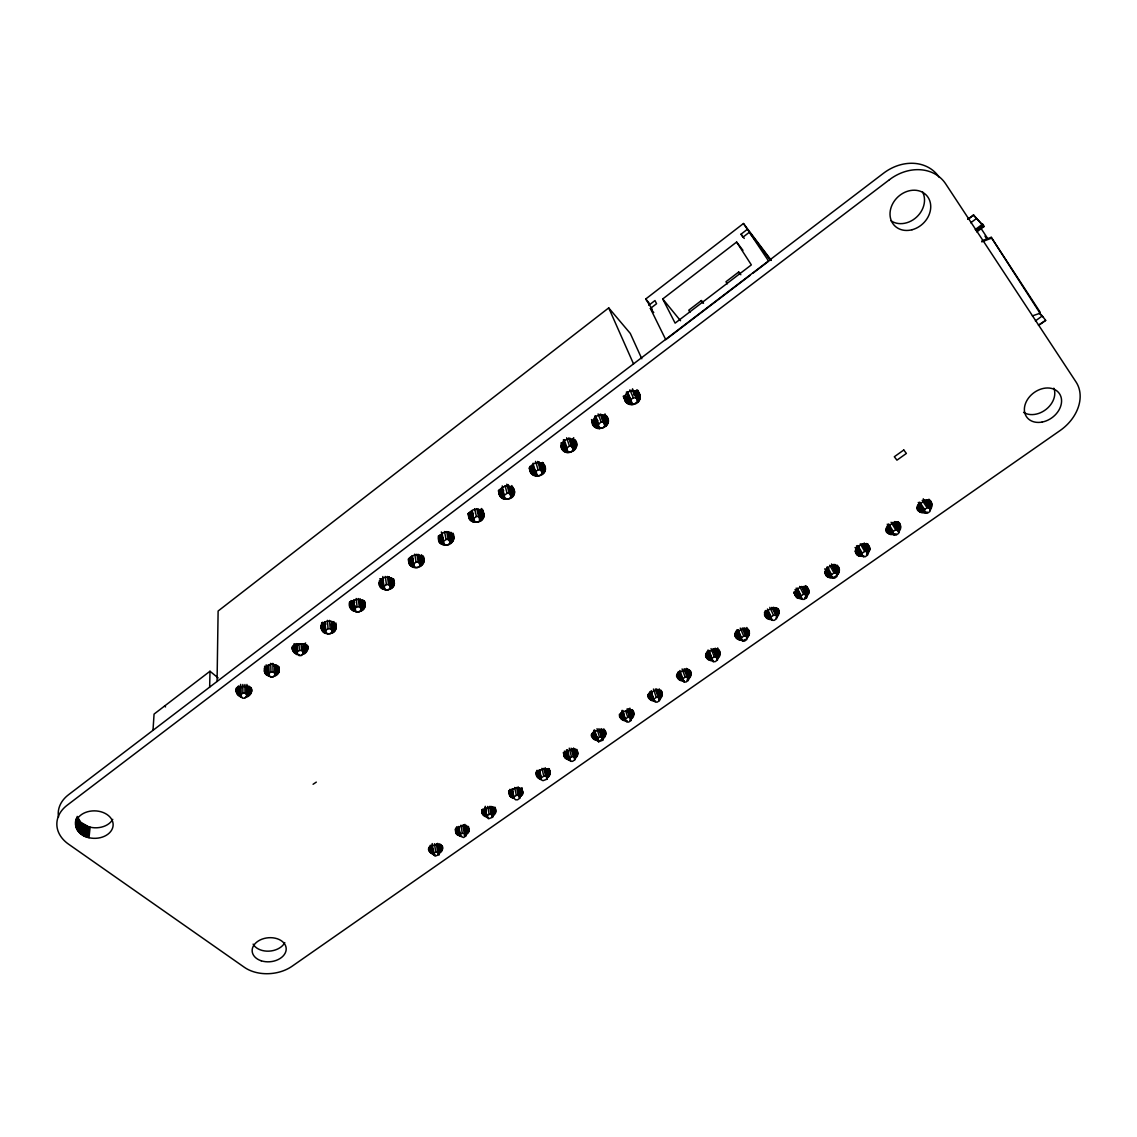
<?xml version="1.0" encoding="UTF-8"?>
<svg xmlns="http://www.w3.org/2000/svg" width="1137" height="1137" viewBox="0 0 1137 1137"><rect width="100%" height="100%" fill="white"/><g stroke="black" fill="none" stroke-linecap="round" stroke-linejoin="round"><path stroke-width="1.5" d="M464.237 835.581L468.771 831.815L468.458 826.457M483.978 515.999C484.604 506.96 469.538 507.159 468.7 515.53C468.117 524.527 483.097 524.313 483.978 515.999L482.458 509.362M217.068 681.475L218.119 611.024L608.721 307.9L630.282 333.425L641.794 358.738M492.207 816.409C508.012 799.752 466.397 809.516 488.341 817.304M209.663 687.118L209.99 671.256L218.133 677.922M75.696 824.794L76.122 821.568A18.718 13.743 0.8 0 1 98.862 811.278A18.718 13.743 0.8 0 1 112.478 828.347A18.718 13.743 0.8 0 1 88.999 837.713C80.272 836.306 72.754 827.58 76.335 818.455M514.521 492.918C515.274 483.751 500.053 483.964 499.2 492.406C498.489 501.545 513.626 501.332 514.521 492.918L512.958 487.176M519.197 797.52L522.579 794.166L521.954 787.827M545.39 469.595C546.3 460.272 530.922 460.499 530.055 469.027C529.202 478.307 544.481 478.08 545.39 469.595L543.301 462.802M240.632 696.498L240.689 694.835L242.877 693.172L244.995 693.2L247.042 694.892L246.985 696.555L244.796 698.203L242.678 698.189L240.632 696.498L240.589 686.037M546.471 778.461C562.133 761.364 520.618 770.914 543.031 780.664L547.096 779.158L545.12 768.285M576.445 443.331C573.418 434.078 557.372 440.545 561.976 449.286C567.32 457.728 581.604 448.404 575.294 440.005M268.758 673.601L268.673 675.293L270.72 676.998L272.837 677.027L275.04 675.364L275.126 673.672L273.079 671.953L270.961 671.924L268.758 673.601L268.517 664.989L268.73 675.989C276.12 679.926 284.421 668.03 275.04 664.96C267.621 660.995 259.307 672.948 268.73 675.989M572.593 748.828L575.137 758.521C587.687 741.04 549.143 753.262 570.078 760.099M303.025 643.727L303.408 653.931L301.177 655.623L299.059 655.594L297.027 653.846L296.686 643.627M591.737 420.903C592.334 434.704 614.605 427.526 606.788 416.156M600.549 740.244C621.513 721.824 573.19 732.868 599.227 740.542M152.998 730.324L154.064 714.093L209.99 671.256M640.159 397.993C641.51 388.243 625.663 388.484 624.725 397.282C623.446 407.003 639.193 406.733 640.159 397.993L636.677 389.977L633.579 394.866M331.507 622.152L332.075 632.286L329.829 633.977L327.698 633.949L325.679 632.172L325.154 622.038M629.912 720.091C646.981 700.804 602.255 714.747 627.311 720.901M354.801 608.494L357.075 606.774L359.221 606.817L361.211 608.622L361.069 610.384L358.795 612.104L356.648 612.061L354.659 610.271L353.934 600.222M656.774 691.722L659.46 699.553C672.578 679.784 631.731 696.299 655.665 701.06M389.181 576.672L390.375 588.255L388.072 589.989L385.926 589.947L383.951 588.113L382.814 576.53M686.961 680.182C704.599 660.554 659.289 674.483 684.332 681.006M413.57 565.714L413.754 563.895L416.085 562.133L418.231 562.19L420.193 564.066L419.994 565.871L417.677 567.633L415.531 567.576L413.57 565.714L412.006 556.05M88.999 837.713L90.121 827.182A18.576 13.701 0.9 0 0 112.748 819.336M87.62 837.358L88.743 826.826L80.727 822.307L77.217 816.423L75.994 826.94M717.12 659.233C730.807 639.093 689.335 655.651 713.283 660.753M84.977 836.406L86.142 825.874M86.27 836.917L87.421 826.386M82.575 835.169L83.754 824.638M83.74 835.823L84.905 825.291M452.881 533.082C456.079 538.625 451.702 545.618 445.434 545.12L443.515 543.06L442.179 533.31M80.457 833.663L81.651 823.131M81.48 834.444L82.66 823.913M453.777 537.531C447.353 520.718 427.029 545.732 447.608 545.021L449.954 543.244L450.167 541.397L448.276 531.903M77.927 831.005L79.149 820.488M78.68 831.943L79.888 821.411M79.519 832.838L80.727 822.307M76.307 827.992L77.543 817.475M76.747 829.029L77.97 818.512M77.288 830.038L78.51 819.521M75.781 825.874L76.605 818.867M746.398 638.752C760.383 618.429 718.57 635.014 742.518 640.302M437.859 843.526L439.109 854.669L435.144 856.133L433.424 854.726L432.202 843.569M478.307 509.149L480.482 518.5L480.255 520.362L477.881 522.153L475.721 522.096L473.802 520.163L472.253 510.499M1032.396 315.873L1040.042 313.243L1040.17 312.206L991.222 237.306L981.942 240.845M775.974 618.073C790.258 597.55 748.118 614.151 772.08 619.622M464.28 824.993L465.9 834.629L465.701 836.065L463.612 837.528L460.016 836.107L458.879 826.627M508.267 484.604L511.138 495.334L510.897 497.224L508.481 499.044L506.335 498.972L504.416 497.011L502.256 485.911M804.626 597.891L808.933 592.96L807.128 586.664M490.957 806.275L492.563 817.29L488.555 818.768L486.863 817.318L485.286 806.289M539.052 461.736L542.15 471.898L541.866 473.816L539.435 475.65L537.275 475.579L535.385 473.589L533.139 463.185M838.921 568.372C834.856 561.209 821.511 568.798 826.329 575.805C832.298 581.973 844.151 572.153 837.329 565.487M512.56 788.964L513.981 798.33L515.658 799.808L517.562 799.808L519.694 798.316L519.922 796.838L517.903 787.372M570.078 438.228L573.503 448.205L573.204 450.153L570.746 452.014L568.585 451.929L566.709 449.897L567.008 447.95L564.194 439.635M1040.042 313.243L991.222 237.306M242.238 697.436C219.071 682.513 269.37 683.166 245.166 697.464M539.364 771.085L541.255 779.257L539.791 769.848M601.445 414.451L605.225 424.243L604.898 426.204L602.411 428.095L600.251 427.995L598.389 425.934L598.716 423.959L595.617 415.801M866.565 554.714L869.961 549.185L867.858 544.083M572.593 749.013L575.038 758.294L574.768 759.814L572.593 761.335L570.689 761.321L569.04 759.8L567.079 749.681M632.058 389.906L637.303 399.997L636.962 402.001L634.446 403.905L632.271 403.806L630.438 401.702L630.779 399.698L627.397 391.697M900.191 529.998L894.904 521.556L893.27 523.759L898.528 532.215C908.676 507.258 868.071 536.223 896.141 533.893M600.549 730.21L603.008 738.723L602.724 740.258L598.616 741.793L596.982 740.244L594.85 730.181M929.711 510.414C940.214 485.172 899.125 514.35 927.295 512.091M301.262 655.083C326.461 638.312 272.667 641.808 299.784 655.182M628.079 708.863L631.262 718.954L630.964 720.517L628.747 722.066L626.828 722.052L625.208 720.488L622.891 710.497M329.758 633.551C339.451 633.124 336.794 618.926 327.655 621.37C319.056 621.555 319.625 634.489 328.28 633.65M350.054 606.703C349.059 597.778 365.318 596.641 365.176 605.779C363.542 615.643 346.6 612.459 349.585 602.027M656.376 689.008L659.815 698.985L659.488 700.577L657.257 702.14L655.338 702.126L653.732 700.52L651.231 690.614M394.127 584.93C396.344 576.246 381.691 574.384 379.445 582.116C377.271 590.785 391.853 592.619 394.127 584.93L393.26 578.804M688.652 678.817L687.075 677.183L685.142 677.169L682.882 678.746L682.541 680.352L684.119 681.987L686.052 682.001L688.311 680.423L688.652 678.817L684.971 668.94M423.902 560.115C422.381 551.075 406.165 554.543 409.036 563.483C413.2 572.551 428.692 565.089 423.078 555.879M708.763 650.222L712.004 658.351L711.648 659.986L713.212 661.635L715.145 661.663L717.419 660.071L717.788 658.437L713.851 648.687M743.015 628.207L747.222 637.843L746.838 639.491L744.536 641.112L742.603 641.083L741.054 639.406L741.438 637.758L737.97 629.713M771.725 607.414L776.969 617.05L776.571 618.713L774.226 620.347L772.307 620.305L770.772 618.599L771.17 616.936L767.489 608.991M802.281 586.635L807.028 596.015L806.602 597.721L804.243 599.37L802.31 599.327L800.803 597.593L801.215 595.887L797.307 588.071M437.773 854.1C457.088 838.566 412.347 845.487 435.158 854.512M831.133 576.345L831.588 574.64L833.975 572.963L835.908 573.005L837.4 574.782L836.946 576.487L834.572 578.164L832.625 578.108L826.997 568.628M570.76 442.421L573.73 437.66M868.099 553.307L866.621 551.516L864.688 551.459L862.272 553.15L861.803 554.884L863.281 556.675L865.214 556.732L867.616 555.055L868.099 553.307L862.784 544.182M601.999 418.786L605.026 413.953L608.21 422.125M892.787 533.196L893.284 531.434L895.714 529.728L897.661 529.785L899.111 531.619L898.614 533.381L896.183 535.072L894.25 535.015L887.244 524.185M930.464 509.689L929.043 507.827L927.096 507.77L924.623 509.49L924.111 511.28L925.546 513.128L927.494 513.185L929.952 511.465L930.464 509.689L923.599 499.356M477.867 512.588L481.605 508.509M511.636 497.594L509.333 488.938L511.849 485.598L514.194 494.225M542.463 474.314L539.876 465.815L542.448 462.432L545.064 470.917M832.426 566.439L834.004 564.279L838.751 572.977M867.673 553.804L862.685 545.206L864.305 543.031L869.308 551.601M924.168 502.085L925.845 499.839L931.402 508.168M448.006 535.2L451.119 532.372L452.924 541.297M715.272 654.642L713.425 650.051L715.301 648.218L719.01 657.385M772.833 608.238L773.7 607.243L777.921 616.183M304.034 654.216L303.48 644.622L305.64 642.988M332.544 632.669L331.762 623.204L333.951 621.555M360.358 601.558L362.561 599.881L363.613 609.219M389.252 579.671L391.483 577.994L392.777 587.189M418.473 557.556L420.733 555.851L422.268 564.918M656.234 690.159L657.257 689.32L660.483 698.715M684.687 670.205L685.71 669.366L689.178 678.647M652.169 309.335L645.745 298.988L743.47 223.506L771.17 260.146M648.829 305.284L654.969 300.552L656.561 303.721L650.392 308.468L665.756 339.679L750.363 275.154M770.431 260.146L749.34 232.261L742.973 237.164L741.026 234.208L747.364 229.319L743.47 223.506M736.62 242.053L751.344 264.893L675.122 323.135L662.729 298.96L736.62 242.053L742.944 250.325M703.505 303.266L701.358 300.566L688.795 310.174L689.96 312.334M740.827 274.742L738.709 271.999L725.989 281.734L727.254 283.838M753.191 273.008L768.697 261.183L749.34 232.261M297.127 652.126L299.358 650.449L301.49 650.478L303.508 652.226M325.807 630.438L328.053 628.733L330.199 628.761L332.203 630.538M384.107 586.322L386.409 584.574L388.556 584.631L390.531 586.465M443.714 541.226L446.074 539.45L448.22 539.506L450.167 541.397M474.015 518.301L476.403 516.496L478.563 516.568L480.482 518.5M504.672 495.107L507.074 493.287L509.234 493.359L511.138 495.334M535.655 471.67L538.099 469.823L540.26 469.894L542.15 471.898M567.008 447.95L569.466 446.088L571.641 446.173L573.503 448.205M598.716 423.959L601.203 422.069L603.377 422.168L605.225 424.243M630.779 399.698L633.309 397.794L635.484 397.893M967.8 219.199L973.443 215.007L982.908 225.24L982.581 224.131L975.233 229.575M968.056 219.313L973.698 215.106M970.714 222.781L976.37 218.588M977.209 229.461L980.051 227.357M976.129 230.669L983.477 225.211L982.581 224.131M976.782 231.92L983.903 226.647L983.477 225.211M1035.366 320.932L1042.288 315.958L1045.67 320.392L1038.735 325.353M1038.422 325.139L1045.67 320.392M433.595 853.29L435.67 851.84L439.28 853.233M460.201 834.672L462.29 833.208L465.9 834.629M487.077 815.854L489.18 814.376L491.085 814.362L492.776 815.826M514.208 796.852L516.34 795.36L518.245 795.36L519.922 796.838M541.61 777.665L543.77 776.159L545.675 776.145L547.338 777.651M569.296 758.28L571.47 756.759L573.389 756.759L575.038 758.294M597.266 738.695L599.469 737.16L601.374 737.16L603.008 738.723M625.521 718.925L627.738 717.362L629.656 717.376L631.262 718.954M654.045 698.942L656.291 697.365L658.209 697.379L659.815 698.985M712.004 658.351L714.292 656.76L716.225 656.788L717.788 658.437M741.438 637.758L743.754 636.137L745.687 636.166L747.222 637.843M771.17 616.936L773.515 615.302L775.448 615.33M801.215 595.887L803.589 594.239L805.522 594.281L807.028 596.015M313.087 784.274L316.313 782.114M274.173 666.339L276.661 665.074L276.987 674.795M246.587 697.137L246.487 687.302L248.96 686.052L249.06 695.872M743.882 639.989L745.19 639.463M981.771 241.883L991.066 238.329M923.159 513.043L917.687 504.686L920.43 504.302M892.019 534.816L886.817 526.346L889.56 525.948M859.018 547.38L854.981 547.622M869.535 546.925C861.164 535.385 846.937 558.892 863.978 555.979M830.735 577.71L826.059 568.983L828.788 568.585M681.674 680.978L678.249 671.683L680.892 671.711M739.86 640.259L735.966 631.177L738.609 631.22M794.067 593.088L797.009 597.721L801.926 598.73L798.245 591.368M765.258 610.612L767.916 610.668M794.862 589.833L797.506 589.89M596.527 428.152L593.443 419.937L597.792 420.519M628.377 404.061L625.009 396.017L629.344 396.614M461.622 835.993C446.614 834.558 465.005 817.773 469.041 829.811M471.443 521.13L469.467 512.318L473.532 513.554M501.886 498.105L499.64 489.436L503.719 490.701M532.67 474.811L530.169 466.298L534.219 467.591L536.763 476.119M563.81 451.261L561.024 442.904L565.075 444.226L567.903 452.597M522.906 792.105C519.964 780.735 500.877 794.692 514.009 798.33L512.005 788.865M242.181 687.587L238.415 685.938L238.443 695.787M88.743 826.826L90.121 827.182M294.554 653.32L294.071 643.727L297.809 645.432M323.064 631.76L322.354 622.28L326.077 624.028M351.887 609.944L350.935 600.592L354.645 602.368M379.829 578.676L383.524 580.495M411.551 566.439L410.102 557.343L412.717 558.366M441.327 543.912L439.621 534.958L442.236 535.996L443.97 544.95M266.356 674.667L266.101 664.946L268.46 666.268M164.524 706.077L165.561 706.901M983.903 226.647L973.443 215.007M1039.858 313.386L1042.288 315.958M1039.332 313.172L1042.728 316.754M650.392 308.468L653.747 312.519M645.745 298.988L649.128 303.096M662.729 298.96L680.523 320.733M741.026 234.208L744.252 238.443M747.364 229.319L770.929 260.487M928.957 499.214L931.743 503.364M929.284 500.337L932.07 504.487M928.403 500.152L932.113 505.681M927.252 500.01L931.885 506.931M808.62 589.591C804.754 583.082 792.631 588.966 795.516 596.03M925.12 501.019L930.663 509.333M923.159 498.987L929.043 507.827M922.192 500.394L927.096 507.77M919.748 502.099L924.623 509.49M923.187 508.466L925.021 511.252M918.27 502.412L925.546 513.128M984.955 236.126L986.888 239.083M919.051 504.615L924.537 512.958M980.293 227.272L988.053 239.111M917.289 505.908L921.851 512.872M917.019 506.903L920.657 512.474M916.905 507.67L919.634 511.849M916.99 508.239L918.81 511.025M898.713 522.452L900.476 525.266M898.159 522.153L900.802 526.36M897.349 521.926L900.874 527.554M896.254 521.741L900.66 528.776M738.709 271.999L740.016 274.088M894.194 522.707L899.466 531.164M893.511 522.622L899.111 531.619M893.014 522.295L897.661 529.785M891.081 522.238L895.714 529.728M888.651 523.93L893.284 531.434M888.693 526.005L894.25 535.015M888.182 526.26L893.398 534.745M886.391 527.596L890.712 534.66M886.064 528.62L889.518 534.276M885.894 529.416L888.494 533.651M885.936 530.027L887.656 532.841M867.375 543.742L869.876 548.02M866.621 543.486L869.961 549.185M866.422 544.694L869.762 550.407M863.608 544.168L868.597 552.753M862.201 543.912L866.621 551.516M860.283 543.856L864.688 551.459M857.881 545.533L862.272 553.15M858.009 547.537L863.281 556.675M856.545 545.746L862.585 556.291M856.289 547.778L861.221 556.377M855.806 549.057L859.913 556.22M855.436 550.109L858.705 555.837M855.223 550.933L857.668 555.24M855.195 551.573L856.829 554.444M701.358 300.566L702.552 302.712M836.903 565.103L839.277 569.452M836.988 566.254L839.362 570.603M835.24 564.549L839.191 571.797M833.322 565.416L838.054 574.114M831.545 563.966L837.4 574.782M833.208 567.889L837.145 575.151M831.73 565.302L835.908 573.005M829.797 565.245L833.975 572.963M827.438 566.908L831.588 574.64M826.826 567.278L832.625 578.108M827.423 568.898L832.099 577.624M824.766 568.841L829.427 577.568M825.121 571.371L828.219 577.184M824.865 572.238L827.182 576.601M824.78 572.906L826.329 575.805M807.497 587.715L808.99 590.643M806.105 585.91L809.103 591.794M805.195 585.626L808.933 592.96M804.769 586.791L808.506 594.139M807.824 595.262L803.362 586.436L802.48 587.445L806.929 596.285M801.571 586.465L805.522 594.281M804.229 593.017L806.602 597.721M799.652 586.422L803.589 594.239M797.606 589.918L802.31 599.327M796.099 588.184L800.803 597.593M796.156 589.975L800.562 598.815M795.587 591.311L799.254 598.673M795.133 592.405L798.06 598.304M794.081 591.837L797.009 597.721M793.967 592.533L796.156 596.953M777.609 608.665L779.016 611.635M777.026 608.295L779.143 612.758M776.173 607.968L778.987 613.923M775.064 607.627L778.575 615.074M772.492 607.528L777.04 617.192M769.806 607.371L773.515 615.302M768.612 612.36L772.307 620.305M767.091 610.668L770.772 618.599M766.551 610.754L770.715 619.708M765.954 612.104L769.408 619.566M764.746 611.749L768.2 619.21M764.391 612.672L767.148 618.642M764.903 614.904L766.281 617.888M608.721 307.9L633.522 363.883M748.032 629.386L749.368 632.399M746.838 627.482L749.496 633.508M746.711 628.619L749.354 634.659M745.659 628.249L748.956 635.796M748.317 636.891L744.351 627.823L743.499 628.818L747.45 637.885M742.177 628.136L745.687 636.166M637.956 390.446L640.046 395.235M637.473 390.19L640.259 396.6M740.258 628.107L743.754 636.137M636.294 391.355L639.776 399.371M635.64 392.649L639.093 400.679M737.742 629.813L742.603 641.083M736.904 629.756L741.054 639.406M737.259 631.305L741.168 640.387M632.499 388.797L638.17 401.873M735.412 632.328L738.652 639.904M734.999 633.295L737.586 639.335M734.786 634.062L736.719 638.596M734.772 634.673L736.065 637.701M629.898 389.806L633.309 397.794M627.525 392.563L629.557 397.382M630.026 398.22L632.755 404.673M626.388 392.08L630.438 401.702M627.837 396.685L631.234 404.729M626.373 396.472L629.756 404.53M624.469 396.912L627.155 403.351M623.446 395.974L626.132 402.413M623.346 396.472L625.364 401.29M608.068 419.425C605.31 410.727 590.558 415.588 592.96 424.186M718.769 649.909L720.005 652.951M717.66 647.948L720.147 654.045M717.546 649.071L720.034 655.168M716.537 648.658L719.65 656.305M714.448 649.199L718.158 658.366M712.942 648.658L716.225 656.788M715.457 655.182L717.419 660.071M711.037 648.63L714.292 656.76M709.317 651.871L713.212 661.635M707.754 650.222L711.918 660.853M706.958 651.529L710.611 660.725M706.361 652.723L709.403 660.37M705.921 653.704L708.337 659.83M705.651 654.5L707.456 659.09M705.594 655.139L706.802 658.209M607.016 417.492L608.295 420.747M604.657 415.303L607.84 423.49M604.017 416.597L607.186 424.783M603.107 417.762L606.277 425.963M600.251 414.024L604.898 426.204M598.09 413.925L601.203 422.069M594.694 416.128L598.389 425.934M596.285 420.591L599.384 428.805M689.363 669.736L691.111 674.369M689.264 670.858L690.998 675.492M594.807 420.392L597.906 428.606M687.729 668.869L690.628 676.6M686.535 668.385L690.017 677.666M592.846 420.875L595.305 427.441M591.51 419.567L594.267 426.531M591.652 420.505L593.486 425.423M684.005 668.968L688.311 680.423M682.101 668.94L685.142 677.169M679.841 670.517L684.119 681.987M679.556 671.811L682.967 681.106M677.624 672.891L680.452 680.637M677.126 673.9L679.386 680.097M676.799 674.738L678.505 679.386M575.521 441.312L576.686 444.638M574.313 439.337L576.63 445.988M661.109 690.315L662.359 694.494M573.375 438.996L576.274 447.338M660.64 690.912L662.274 695.588M659.204 688.88L661.919 696.697M572.75 440.275L575.635 448.618M658.607 689.917L661.308 697.748M571.868 441.426L574.739 449.783M571.328 444.098L573.631 450.778M655.367 689.065L659.488 700.577M570.348 441.824L573.204 450.153M568.798 437.859L571.641 446.173M653.448 689.05L656.291 697.365M566.638 437.773L569.466 446.088M651.131 691.751L654.315 701.159M650.904 692.191L653.732 700.52M649.838 691.637L653.022 701.032M649.156 692.874L651.799 700.705M563.355 439.905L566.709 449.897M648.616 693.911L650.734 700.179M648.261 694.764L649.838 699.468M647.678 694.494L649.156 698.601M563.611 444.027L566.425 452.398M562.246 443.586L565.046 451.957M561.11 445.349L562.772 450.366M560.868 445.931L561.976 449.286M632.399 709.673L633.906 714.406M632.314 710.753L633.821 715.5M631.476 710.255L633.48 716.58M629.884 708.138L632.897 717.618M632.087 718.57L629.074 709.09L628.079 709.914L631.078 719.408M628.306 712.103L630.964 720.517M626.999 708.962L629.656 717.376M625.62 710.639L627.738 717.362M625.961 721L623.005 711.492L621.712 711.378L624.654 720.886M622.081 710.369L625.208 720.488M544.396 464.862L545.447 468.259M620.987 712.643L623.446 720.56M620.404 713.709L622.365 720.048M619.992 714.59L621.456 719.351M619.807 715.329L620.774 718.499M619.352 714.363L620.333 717.532M541.823 463.683L544.438 472.182M540.956 464.82L543.557 473.319M537.702 461.437L540.26 469.894M535.541 461.366L538.099 469.823M535.754 470.491L537.275 475.579M532.869 465.104L535.385 473.589M532.756 467.406L535.285 475.934M531.391 466.966L533.907 475.493M529.629 467.122L531.633 473.93M529.316 467.762L530.823 472.864M529.273 468.259L530.268 471.656M604.614 729.897L605.737 734.132M603.804 728.817L605.666 735.198M603.477 729.883L605.339 736.264M602.439 729.3L604.77 737.288M601.189 728.646L603.96 738.24M600.194 729.471L602.965 739.064M599.782 730.053L602.724 740.258M598.929 728.661L601.374 737.16M597.024 728.661L599.469 737.16M597.167 736.677L598.616 741.793M596.058 734.246L597.422 739.05M594.082 730.025L596.982 740.244M593.855 730.935L596.584 740.542M593.102 732.214L595.362 740.215M592.476 733.308L594.281 739.704M592.022 734.218L593.372 739.022M591.78 734.985L592.675 738.197M513.768 488.739L514.549 491.61M511.252 486.835L513.583 495.476M510.399 487.958L512.73 496.613M510.072 494.154L510.897 497.224M506.789 484.177L509.234 493.359M576.786 749.397L577.852 753.646M576.516 749.866L577.795 754.698M575.763 749.311L577.482 755.764M574.782 748.7L576.914 756.773M505.055 485.641L507.074 493.287M573.574 748.018L576.132 757.711M572.337 750.519L574.768 759.814M571.144 748.174L573.389 756.759M502.014 487.801L504.416 497.011M502.256 490.53L504.501 499.2M569.239 748.16L571.47 756.759M500.877 490.104L503.122 498.773M569.893 758.223L570.689 761.321M567.576 750.392L569.253 756.858M566.652 750.505L569.04 759.8M566.283 750.292L568.784 759.999M498.972 490.019L500.834 497.239M498.532 490.417L500.01 496.187M498.432 490.843L499.456 495.007M565.487 751.6L567.562 759.687M564.407 751.088L566.482 759.175M564.322 753.66L565.558 758.507M563.625 752.836L564.862 757.683M563.355 752.495L564.393 756.745M549.242 768.711L550.237 772.975M549.015 769.124L550.194 774.013M548.332 768.541L549.896 775.05M547.778 769.536L549.342 776.059M546.627 768.825L548.574 776.983M545.263 768.001L547.593 777.793M545.234 771.341L547.096 779.158M483.026 510.527L483.992 514.706M543.827 768.342L545.675 776.145M481.946 509.973L483.68 517.278M541.937 768.342L543.77 776.159M481.022 509.717L483.083 518.515M480.184 510.84L482.244 519.637M479.118 511.806L481.164 520.604M539.194 769.777L541.368 779.172M478.08 510.996L480.255 520.362M538.142 770.787L540.047 778.959M479.231 518.458L479.913 521.386M476.758 508.779L478.563 516.568M537.062 770.289L538.952 778.461M536.522 771.27L538.028 777.793M536.195 772.094L537.318 776.983M536.095 772.805L536.835 776.059M474.612 508.708L476.403 516.496M471.684 510.797L473.802 520.163M472.082 513.384L474.072 522.21M470.704 512.972L472.679 521.784M468.742 512.943L470.377 520.277M468.245 513.384L469.553 519.254M468.003 513.682L468.97 518.088M521.812 788.197L522.878 793.129M521.513 789.234L522.579 794.166M520.632 788.566L522.054 795.147M519.51 787.842L521.286 796.071M518.202 786.989L520.32 796.866M518.017 790.428L519.694 798.316M516.568 787.472L518.245 795.36M514.677 787.472L516.34 795.36M511.082 789.789L512.787 798.032M509.987 789.305L511.693 797.549M509.404 790.3L510.769 796.895M509.035 791.153L510.044 796.099M508.651 790.897L509.561 795.189M452.881 534.362L453.791 538.81M452.284 534.134L453.492 540.089M450.295 533.466L452.085 542.406M449.243 534.418L451.034 543.358M448.703 536.906L449.954 543.244M446.656 531.59L448.22 539.506M444.524 531.533L446.074 539.45M494.851 807.085L495.817 812.06M441.369 531.974L443.515 543.06M494.581 808.094L495.547 813.083M493.742 807.412L495.021 814.064M440.858 535.598L442.577 544.552M492.676 806.659L494.268 814.959M491.724 807.441L493.316 815.755M490.743 807.739L492.563 817.29M438.839 535.612L440.261 543.074M490.615 808.094L491.255 811.42M438.285 536.095L439.422 542.051M489.578 806.403L491.085 814.362M438.271 537.929L438.839 540.914M487.688 806.417L489.18 814.376M485.172 807.227L487.034 817.205M485.087 807.753L486.863 817.318M484.277 808.592L485.812 816.92M483.481 809.786L484.717 816.451M482.557 809.146L483.779 815.797M482.131 810.027L483.054 815.016M481.69 809.814L482.557 814.12M423.135 556.86L423.916 561.38M422.609 556.59L423.646 562.63M468.458 827.466L469.027 830.806M421.543 554.757L423.092 563.824M467.904 826.784L468.771 831.815M467.108 826.073L468.259 832.781M466.085 825.291L467.506 833.677M419.695 556.789L421.23 565.871M464.877 824.396L466.568 834.459M418.558 554.415L420.193 564.066M463.811 824.822L465.701 836.065M463.782 825.036L465.189 833.421M418.118 554.614L419.994 566.638M462.844 825.164L464.194 833.194M416.881 554.16L418.231 562.19M460.954 825.178L462.29 833.208M414.749 554.103L416.085 562.133M458.936 827.509L460.044 834.231M458.424 826.471L460.016 836.107M457.728 827.224L459.092 835.624M456.633 826.77L457.998 835.155M412.447 555.851L414.195 567.462M455.965 827.807L457.06 834.53M455.511 828.717L456.321 833.748M455.269 829.513L455.809 832.867M411.338 557.969L412.802 567.065M409.277 558.04L410.471 565.601M408.666 558.551L409.633 564.606M408.24 559.233L409.036 563.483M441.995 845.999L442.506 849.367M441.497 845.288L442.25 850.362M440.744 844.564L441.753 851.315M439.763 843.753L441.028 852.196M438.839 844.521L440.09 852.977M437.503 843.469L439.109 854.669M436.381 843.725L437.56 851.826M434.49 843.739L435.67 851.84M433.14 849.339L433.865 854.427M432.032 844.99L433.424 854.726M393.729 579.103L394.383 583.693M431.435 845.672L432.643 854.143M430.34 845.217L431.534 853.688M392.492 578.449L393.587 586.109M429.644 846.298L430.596 853.063M429.132 847.221L429.843 852.309M428.862 848.046L429.331 851.428M390.46 578.918L391.753 588.127M388.797 576.829L390.531 588.895M387.447 576.473L388.556 584.631M385.315 576.431L386.409 584.574M384.349 586.635L384.747 589.719M382.657 578.307L383.951 588.113M382.146 580.097L383.354 589.321M380.895 579.486L382.103 588.71M380.028 580.211L381.023 587.9M379.36 580.765L380.156 586.919M379.161 582.727L379.559 585.797M364.778 601.445L365.119 604.543M364.821 602.667L365.176 605.779M364.224 600.777L364.92 606.987M363.513 600.379L364.394 608.153M361.552 600.805L362.589 610.143M360.116 598.702L361.381 610.91M359.974 600.45L360.699 607.073M358.311 598.545L359.221 606.817M356.194 598.503L357.075 606.774M354.971 605.495L355.625 611.72M353.621 600.322L354.659 610.271M353.266 601.985L354.232 611.351M352.015 601.388L352.967 610.74M350.381 602.752L351.02 608.977M349.77 601.658L350.395 607.883M349.699 602.368L350.011 605.481M335.856 622.891L336.268 627.61M335.628 624.085L336.04 628.804M334.989 623.659L335.529 629.955M334.079 623.133L334.747 631.007M332.942 622.465L333.752 631.93M331.379 623.886L332.075 632.286M329.503 620.39L330.199 628.761M327.385 620.347L328.053 628.733M324.898 622.095L325.679 632.172M324.699 623.644L325.424 633.124M323.434 623.062L324.159 632.542M321.6 622.905L322.183 630.808M321.202 624.995L321.558 629.727M320.975 625.407L321.202 628.562M307.487 646.015L307.686 649.213M307.175 645.603L307.473 650.392M306.578 645.148L306.962 651.529M305.725 644.58L306.208 652.567M304.645 643.883L305.213 653.477M303.01 647.138L303.408 653.931M301.106 643.684L301.49 650.478M298.988 643.656L299.358 650.449M296.501 643.641L297.027 653.846M296.43 645.077L296.928 654.685M295.165 644.494L295.648 654.102M293.346 645.987L293.673 652.396M292.792 646.527L293.033 651.33M292.507 646.981L292.664 650.179M279.02 666.893L279.205 671.74M278.48 666.396L278.721 672.862M277.684 665.799L277.968 673.9M275.481 665.813L275.808 675.52M274.699 665.031L275.04 675.364M272.823 663.354L273.079 671.953M270.705 663.326L270.961 671.924M267.195 665.699L267.451 675.421M265.291 667.277L265.461 673.744M264.651 666.225L264.807 672.706M264.352 668.329L264.424 671.569M251.391 688.439L251.433 691.722M251.178 687.956L251.234 692.874M250.68 687.43L250.765 693.982M249.941 686.805L250.026 694.991M247.795 686.776L247.894 696.597M246.942 684.446L247.042 694.892M246.885 686.094L246.985 696.555M244.924 684.488L244.995 693.2M242.821 684.474L242.877 693.172M240.646 684.375L240.831 697.08M239.523 686.691L239.566 696.526M237.534 686.677L237.548 694.878M236.88 688.937L236.88 693.854M236.496 687.814L236.496 692.731M236.382 688.297L236.397 691.58M1053.828 388.2A19.954 15.364 -36.6 0 1 1046.239 409.249A19.954 15.364 -36.6 0 1 1023.584 412.376M284.79 942.587A16.941 11.995 -5.3 0 1 268.986 951.143A16.941 11.995 -5.3 0 1 253.125 944.108M922.519 191.883A21.83 18.192 -43.5 0 1 916.578 217.124A21.83 18.192 -43.5 0 1 891.067 220.848M939.304 177.429A43.661 36.384 -43.5 0 0 883.52 173.236L68.533 794.735A37.151 27.387 1 0 0 58.527 817.062M889.447 179.703L67.225 805.181A37.45 27.487 0.8 0 0 68.561 844.166L244.37 967.303A34.124 24.048 -5.4 0 0 292.124 966.223L1060.139 430.511A40.236 30.855 -36.4 0 0 1076.057 382.018L945.7 183.896A44.045 36.597 -43.2 0 0 889.447 179.703M903.773 450.01L894.322 456.747L896.951 460.158L906.388 453.436L903.773 450.01M1042.16 422.054A20.111 15.421 -36.4 0 0 1059.471 393.7A20.111 15.421 -36.4 0 0 1027.294 399.84A20.111 15.421 -36.4 0 0 1042.16 422.054M261.197 960.779A17.069 12.024 -5.4 0 0 286.197 948.514A17.069 12.024 -5.4 0 0 260.16 939.958A17.069 12.024 -5.4 0 0 261.197 960.779M912.016 229.759A22.015 18.291 -43.2 0 0 927.124 196.061A22.015 18.291 -43.2 0 0 891.976 205.186A22.015 18.291 -43.2 0 0 912.016 229.759"/></g></svg>
